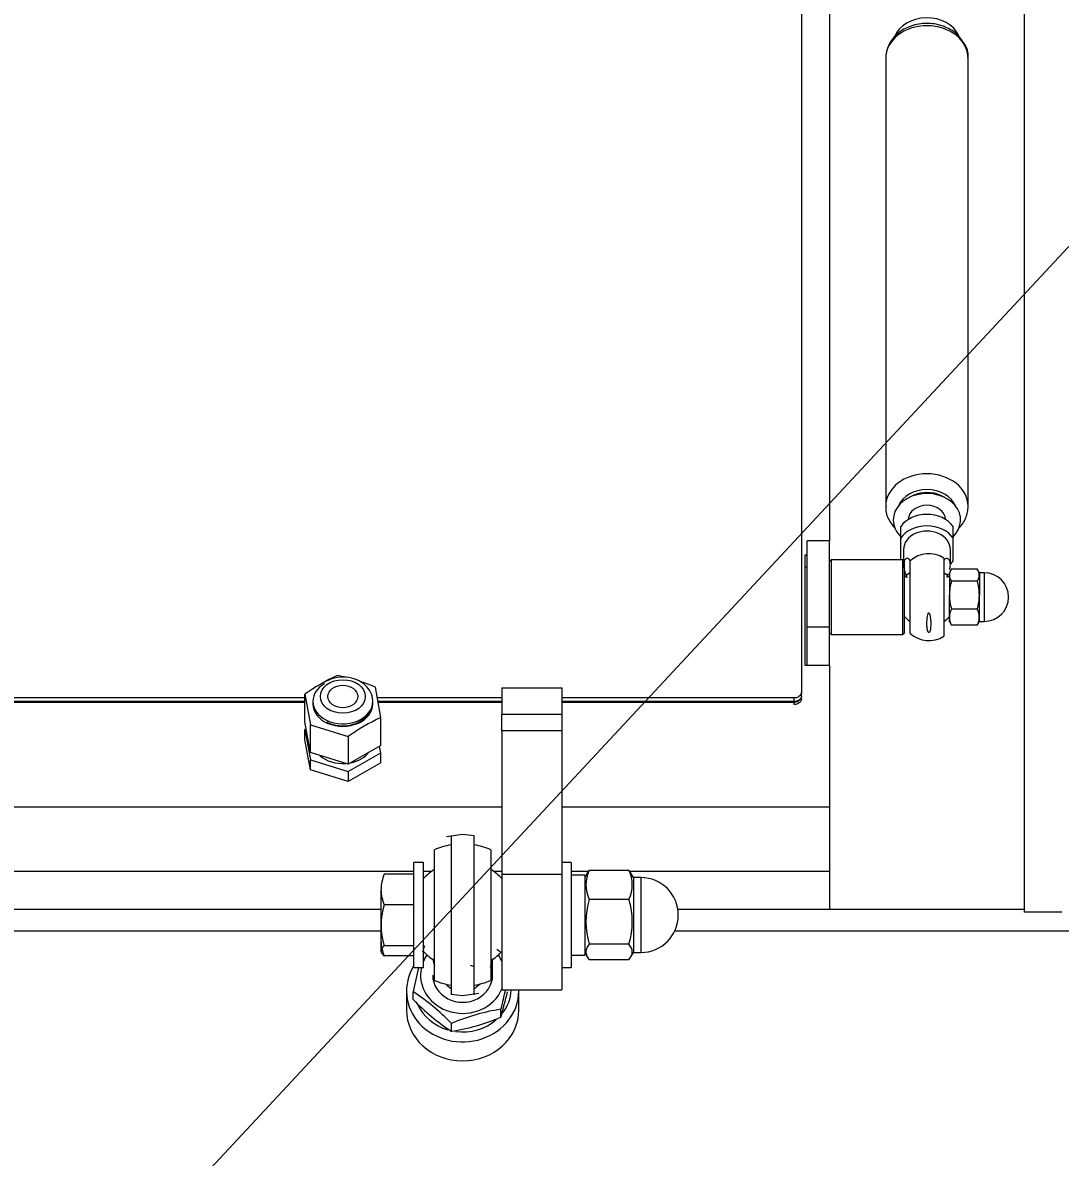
# Model space of a CAD drawing. Extents: x -681219 to -550379, y -242630 to -158199.
# Drawn here: x -588796.7 to -588519.6, y -221861.3 to -221558.2 of the extents above; entities that cross this region are included whole.
import ezdxf

# ---------------------------------------------------------------- set-up
doc = ezdxf.new("R2010")
doc.units = 0
doc.header["$LTSCALE"] = 1000
doc.linetypes.add('DASHED', pattern=[0.75, 0.5, -0.25])
doc.layers.get('0').update_dxf_attribs({"linetype": 'CONTINUOUS'})
doc.layers.get('Defpoints').update_dxf_attribs({"linetype": 'CONTINUOUS'})
doc.layers.add('DIM', color=7, linetype='CONTINUOUS', lineweight=18)
doc.layers.add('famsun', color=7, linetype='CONTINUOUS', lineweight=0)
doc.styles.add('ISOCP', font='isocp.shx', dxfattribs={"bigfont": 'gbcbig.shx'})
doc.dimstyles.new('STD2', dxfattribs={"dimscale": 40, "dimtxt": 2.5, "dimasz": 2.5, "dimexe": 1, "dimexo": 0.7, "dimgap": 0.7, "dimtad": 1, "dimdec": 0, "dimdsep": 46, "dimtxsty": 'ISOCP', "dimcen": 2.5, "dimadec": 1, "dimazin": 2, "dimtfac": 1, "dimtdec": 0, "dimtmove": 0, "dimatfit": 3, "dimfxl": 0, "dimarcsym": 0})

# ---------------------------------------------------------------- blocks, each defined once
blk = doc.blocks.new('CYPZ04001A0001XY_A_CYPZ1000_V_1')
at = {"color": 0, "linetype": 'ByBlock', "lineweight": -2}
for p, q in [((-386.51, -439.01), (-386.51, -441.12)), ((-404.5, -444.72), (-404.5, -449.79)), ((-399.72, -442.8), (-399.72, -444.9)), ((-374.5, -449.79), (-374.5, -444.72)), ((-389.5, -448.58), (-393.8, -449.19)), ((-386.4, -448.9), (-389.5, -448.58)), ((-376.29, -447.49), (-376.29, -449.6)), ((-416, -481.02), (-416, -450.08)), ((-400, -450.08), (-416, -450.08)), ((-400, -481.02), (-400, -450.08)), ((-397.5, -454.02), (-397.5, -458.24)), ((-397, -487.54), (-397, -452.62)), ((-382, -452.62), (-382, -487.54)), ((-418.5, -484.08), (-418.5, -456.08)), ((-416, -456.08), (-418.5, -456.08)), ((-379, -456.08), (-379, -484.08)), ((-376.5, -456.08), (-379, -456.08)), ((-376.5, -456.08), (-376.5, -484.08)), ((-437.1, -480.08), (-437.1, -460.08)), ((-435.1, -460.08), (-437.1, -460.08)), ((-434.42, -458.9), (-435.1, -460.08)), ((-435.1, -480.08), (-435.1, -460.08)), ((-433.87, -458.13), (-423.33, -458.13)), ((-422.1, -460.08), (-422.78, -458.9)), ((-422.1, -480.78), (-422.1, -459.38)), ((-418.5, -459.38), (-422.1, -459.38)), ((-379, -460.38), (-379, -479.78)), ((-376.5, -459.15), (-368.58, -459.15)), ((-367.7, -460.22), (-367.7, -476.9)), ((-433.87, -462.3), (-423.33, -462.3)), ((-376.5, -461.85), (-368.58, -461.85)), ((-446.15, -465.82), (-717.5, -465.82)), ((-38.2, -465.82), (-367.7, -465.82)), ((-549.5, -470.82), (-539.5, -470.82)), ((-539.5, -775.59), (-539.5, -470.82)), ((-539.5, -471.59), (-446.99, -471.59)), ((-487.5, -481.72), (-487.5, -471.59)), ((-376.5, -472.78), (-368.58, -472.78)), ((-367.7, -471.59), (-39.04, -471.59)), ((-433.87, -474.25), (-423.33, -474.25)), ((-487.5, -498.9), (-487.5, -481.72)), ((-487.5, -481.72), (-434.05, -481.72)), ((-437.1, -480.08), (-435.1, -480.08)), ((-435.1, -480.08), (-434.42, -481.26)), ((-423.15, -481.72), (-418.5, -481.72)), ((-422.78, -481.26), (-422.1, -480.08)), ((-422.1, -480.78), (-418.5, -480.78)), ((-400, -481.02), (-416, -481.02)), ((-416, -519.3), (-416, -481.02)), ((-400, -519.3), (-400, -481.02)), ((-400, -481.72), (-397.79, -481.72)), ((-381.21, -481.72), (-379, -481.72)), ((-376.5, -481.01), (-368.58, -481.01)), ((-376.5, -481.72), (-26.1, -481.72)), ((-433.87, -482.02), (-423.33, -482.02)), ((-418.5, -484.08), (-416, -484.08)), ((-379, -484.08), (-376.5, -484.08)), ((-389.5, -491.58), (-385.2, -490.96)), ((-392.59, -491.26), (-389.5, -491.58)), ((-487.5, -498.9), (-416, -498.9)), ((-487.5, -536.79), (-487.5, -498.9)), ((-400, -498.9), (-8, -498.9)), ((-367.65, -510.78), (-358.96, -505.76)), ((-358.96, -508.41), (-358.96, -505.76)), ((-358.96, -505.76), (-348.82, -508.88)), ((-358.96, -508.41), (-367.65, -513.43)), ((-348.82, -511.53), (-358.96, -508.41)), ((-348.82, -508.88), (-347.35, -517.02)), ((-348.82, -508.88), (-348.82, -511.53)), ((-367.65, -515.42), (-358.96, -510.39)), ((-367.65, -510.78), (-367.65, -513.43)), ((-358.96, -517.82), (-358.96, -510.39)), ((-358.96, -510.39), (-348.82, -513.52)), ((-347.35, -519.67), (-348.82, -511.53)), ((-367.65, -513.43), (-367.32, -515.23)), ((-348.82, -513.52), (-347.35, -521.66)), ((-348.82, -513.52), (-348.82, -520.94)), ((-367.65, -515.42), (-367.65, -522.84)), ((-348.82, -520.94), (-358.96, -517.82)), ((-347.35, -517.02), (-347.35, -519.67)), ((-416, -523.79), (-416, -519.3)), ((-416, -519.3), (-400, -519.3)), ((-400, -519.3), (-400, -523.79)), ((-347.35, -529.08), (-348.82, -520.94)), ((-347.68, -519.86), (-347.35, -519.67)), ((-416, -530.78), (-416, -523.79)), ((-400, -523.79), (-416, -523.79)), ((-400, -530.78), (-400, -523.79)), ((-367.65, -522.84), (-366.18, -530.98)), ((-347.35, -521.66), (-347.35, -529.08)), ((-478, -526.32), (-478, -526.97)), ((-416, -526.97), (-478, -526.97)), ((-478, -527.1), (-478, -528.07)), ((-478, -527.1), (-416, -527.1)), ((-366.9, -526.97), (-400, -526.97)), ((-400, -527.1), (-366.88, -527.1)), ((-365.5, -526.49), (-365.5, -527.15)), ((-349.5, -527.15), (-349.5, -526.49)), ((-8, -526.97), (-347.35, -526.97)), ((-347.35, -527.1), (-8, -527.1)), ((-480, -528.61), (-480, -529.59)), ((-480, -752.24), (-480, -529.59)), ((-478, -528.07), (-416, -528.07)), ((-400, -528.07), (-366.71, -528.07)), ((-347.35, -528.07), (-8, -528.07)), ((-400, -530.78), (-416, -530.78)), ((-487.5, -536.79), (-487.5, -546.96)), ((-487.5, -536.79), (-481, -536.79)), ((-481.5, -536.79), (-481.5, -546.96)), ((-481, -536.79), (-481, -566.31)), ((-518, -565.47), (-518, -544.57)), ((-509, -545.33), (-509, -564.71)), ((-507, -545.02), (-507.5, -545.52)), ((-507.5, -545.52), (-507.5, -564.52)), ((-507, -565.02), (-507, -545.02)), ((-488, -545.02), (-507, -545.02)), ((-488, -545.02), (-488, -565.02)), ((-487.5, -545.52), (-488, -545.02)), ((-528.8, -561.52), (-528.8, -548.52)), ((-527.5, -548.52), (-528.8, -548.52)), ((-526.9, -547.49), (-527.5, -548.52)), ((-527.5, -548.52), (-527.5, -555.56)), ((-526.92, -547.54), (-520.08, -547.54)), ((-519.5, -548.52), (-520.1, -547.49)), ((-519.5, -548.52), (-519.5, -555.56)), ((-487.5, -546.96), (-487.5, -570.02)), ((-487.5, -546.96), (-481.5, -546.96)), ((-481.5, -546.96), (-481.5, -570.02)), ((-526.92, -551.82), (-520.08, -551.82)), ((-527.5, -561.52), (-527.5, -555.56)), ((-519.5, -561.52), (-519.5, -555.56)), ((-526.92, -559.3), (-520.08, -559.3)), ((-528.8, -561.52), (-527.5, -561.52)), ((-527.5, -561.52), (-526.9, -562.55)), ((-526.92, -562.5), (-520.08, -562.5)), ((-520.1, -562.55), (-519.5, -561.52)), ((-519.75, -563.69), (-519.75, -567.75)), ((-481, -563.13), (-481.5, -563.13)), ((-520.5, -564.7), (-520.5, -570.8)), ((-507.5, -564.52), (-507, -565.02)), ((-507.25, -567.75), (-507.25, -564.77)), ((-507, -565.02), (-488, -565.02)), ((-506.5, -565.02), (-506.5, -570.8)), ((-488, -565.02), (-487.5, -564.52)), ((-481, -566.31), (-481.5, -566.31)), ((-520.5, -570.8), (-520.5, -573.89)), ((-506.5, -570.8), (-506.5, -573.89)), ((-487.5, -570.02), (-481.5, -570.02)), ((-487.5, -733.15), (-487.5, -570.02)), ((-524.5, -579.31), (-524.5, -699.01)), ((-518.24, -581.63), (-517.18, -582.15)), ((-509.82, -582.15), (-508.76, -581.63)), ((-502.5, -699.01), (-502.5, -579.31))]:
    blk.add_line(p, q, dxfattribs=at)
for centre, radius, start, end in [((-378.11, -493.31), 54.94, 98.7913, 113.1623), ((-421.56, -491.66), 63.25, 44.2962, 56.3493), ((-408.03, -390.93), 54.61, 278.748, 293.2056), ((-341.24, -396.95), 63.25, 224.2967, 236.3498), ((-218.63, -493.47), 188.04, 164.3652, 166.4988), ((-583.79, -406.49), 188.04, 346.5824, 348.2115), ((-389.5, -470.08), 19, 99.3902, 113.2496), ((-386.22, -459.77), 11.28, 124.4482, 134.6122), ((-392.78, -459.77), 11.28, 46.478, 55.5509), ((-389.5, -470.08), 19, 66.7504, 80.6098), ((-556.12, -412.22), 183.68, 346.1732, 348.2574), ((-386.22, -459.77), 11.28, 161.3417, 172.9179), ((-392.78, -459.77), 11.28, 7.0639, 17.4768), ((-437.1, -470.08), 10, 90, 270), ((-389.5, -470.1), 14.31, 121.8117, 137.3856), ((-356.85, -412.28), 64.17, 228.256, 229.3024), ((-389.5, -470.1), 14.31, 42.5741, 58.1872), ((-556.12, -412.22), 183.68, 344.3194, 344.8655), ((-378.52, -463.43), 10.83, 0.8716, 23.2925), ((-415.17, -468.28), 19.64, 162.2945, 197.707), ((-442.03, -468.28), 19.64, 342.293, 17.7056), ((-385.24, -467.31), 17.54, 341.8378, 18.1637), ((-378.52, -477.06), 10.83, 0.8716, 23.2925), ((-426.2, -478.14), 8.61, 153.1457, 206.8521), ((-431, -478.14), 8.61, 333.148, 26.8542), ((-378.7, -476.69), 11, 336.8846, 358.9513), ((-389.5, -470.06), 14.31, 222.5741, 238.1872), ((-389.5, -470.06), 14.31, 301.8117, 317.3856), ((-389.5, -470.08), 19, 246.7504, 260.6098), ((-389.5, -470.08), 19, 279.3902, 293.2496), ((-391.34, -471.86), 56.21, 294.9261, 305.1629), ((-379.73, -483.13), 56.21, 294.9261, 305.1629), ((-344.4, -478.23), 57.07, 247.5632, 251.4045), ((-344.4, -478.23), 57.07, 256.5456, 258.2369), ((-514, -550.87), 7.46, 47.9193, 122.3979), ((-528.8, -555.02), 6.5, 90, 270), ((-523.22, -549.68), 4.27, 149.9582, 210.0393), ((-523.78, -549.68), 4.27, 329.9608, 30.0417), ((-513.5, -555.02), 7.94, 124.5364, 139.1046), ((-513.5, -555.02), 7.94, 40.8954, 55.4636), ((-514.2, -555.71), 13.3, 162.9942, 179.3575), ((-532.8, -555.71), 13.3, 0.6425, 17.0058), ((-514.19, -555.41), 13.31, 180.6482, 197), ((-532.81, -555.41), 13.31, 343, 359.3518), ((-524.96, -560.9), 2.53, 140.7181, 219.2853), ((-522.04, -560.9), 2.53, 320.7145, 39.2821), ((-513.5, -555.02), 7.94, 220.8954, 235.4636), ((-513.5, -555.02), 7.94, 304.5364, 319.1046), ((-514, -559.17), 7.46, 237.6021, 312.0807), ((-519.63, -699.88), 4.87, 171.4022, 220.8349)]:
    blk.add_arc(centre, radius, start, end, dxfattribs=at)
for centre, major_axis, ratio, start_param, end_param in [((-389.5, -444.72), (-15, 0), 0.906308, 3.141593, 6.283185), ((-389.5, -449.79), (-15, 0), 0.906308, 2.619278, 6.283185), ((-389.5, -450.64), (-13, 0), 0.906308, 4.566675, 5.476496), ((-389.5, -450.64), (-13, 0), 0.906308, 3.540653, 4.399095), ((-389.5, -450.64), (-13, 0), 0.906308, 5.674091, 6.23581), ((-389.5, -454.02), (-11.25, 0), 0.906308, 2.938202, 5.915977), ((-389.5, -454.02), (8, 0), 0.906308, 0, 3.141593), ((-389.5, -449.79), (-15, 0), 0.906308, 0, 0.021133), ((-389.5, -454.02), (-11.25, 0), 0.906308, 0.367208, 0.559461), ((-389.5, -450.64), (-6.92, 0), 0.906308, 1.095745, 1.257502), ((-389.5, -454.02), (-11.25, 0), 0.906308, 2.582131, 2.774385), ((-357.5, -516.55), (8, 0), 0.749083, 1.838545, 2.618071), ((-357.5, -516.55), (8, 0), 0.749083, 0.687695, 1.674526), ((-357.5, -526.49), (8, 0), 0.749083, 0, 3.141593), ((-357.5, -527.15), (-8, 0), 0.749083, 4.130551, 6.283185), ((-357.5, -527.15), (-8, 0), 0.749083, 3.141593, 4.130551), ((-357.5, -527.15), (-8, 0), 0.749083, 2.228308, 3.141593), ((-513.5, -567.75), (8, 0), 0.786973, 2.467462, 2.636232), ((-513.5, -567.75), (-6.25, 0), 0.786973, 0, 3.141593), ((-513.5, -575.61), (9, 0), 0.786973, 2.461919, 6.283185), ((-513.5, -567.75), (-8, 0), 0.786973, 0.505361, 2.636232), ((-513.5, -575.61), (9, 0), 0.786973, 0, 0.679674), ((-513.5, -570.84), (-8, 0), 0.786973, 0.505361, 2.636232), ((-513.5, -575.61), (-5, 0), 0.786973, 0.036419, 3.105174), ((-513.5, -579.31), (11, 0), 0.786973, 3.141593, 6.282234), ((-513.5, -577.46), (-8, 0), 0.786973, 0.309668, 2.831924), ((-513.5, -577.46), (7, 0), 0.786973, 4.158223, 5.266555), ((-513.5, -699.01), (11, 0), 0.786973, 3.141593, 6.283185), ((-513.5, -702.71), (9, 0), 0.786973, 3.475369, 5.99977)]:
    blk.add_ellipse(centre, major_axis=major_axis, ratio=ratio, start_param=start_param, end_param=end_param, dxfattribs=at)
for major_axis in [(-6, 0), (-4, 0)]:
    blk.add_ellipse((-357.5, -528.47), major_axis=major_axis, ratio=0.749083, dxfattribs=at)
for points, knots in [([(-392.6, -448.8), (-392.6, -448.8), (-392.6, -448.82), (-392.6, -449.01), (-392.6, -449.71), (-392.6, -450.83), (-392.6, -452.83), (-392.6, -456.22), (-392.6, -460.54), (-392.6, -464.33), (-392.6, -467.29), (-392.6, -470.31), (-392.6, -472.83), (-392.6, -474.8), (-392.6, -476.26), (-392.6, -477.45), (-392.6, -478.38), (-392.6, -479.07), (-392.6, -479.75), (-392.6, -480.64), (-392.6, -481.71), (-392.6, -482.95), (-392.6, -484.51), (-392.6, -486.28), (-392.6, -488.08), (-392.6, -489.52), (-392.6, -490.92), (-392.6, -491.35), (-392.6, -491.35), (-392.6, -491.35)], [0.0575324, 0.0575324, 0.0575324, 0.0575324, 0.0625689, 0.0928744, 0.1250987, 0.1564034, 0.1876285, 0.2500012, 0.312374, 0.3436389, 0.3749038, 0.4061687, 0.4374336, 0.4530759, 0.4687181, 0.4843604, 0.4921828, 0.5000052, 0.5078275, 0.5156499, 0.5312922, 0.5469345, 0.5625767, 0.5938416, 0.6251065, 0.6563714, 0.6876364, 0.7500091, 0.7501661, 0.7501661, 0.7501661, 0.7501661]), ([(-386.4, -491.35), (-386.4, -491.35), (-386.4, -491.36), (-386.4, -490.92), (-386.4, -489.52), (-386.4, -488.08), (-386.4, -486.28), (-386.4, -484.51), (-386.4, -482.95), (-386.4, -481.71), (-386.4, -480.64), (-386.4, -479.75), (-386.4, -479.07), (-386.4, -478.38), (-386.4, -477.45), (-386.4, -476.26), (-386.4, -474.8), (-386.4, -472.83), (-386.4, -470.31), (-386.4, -467.29), (-386.4, -464.33), (-386.4, -460.54), (-386.4, -456.22), (-386.4, -452.83), (-386.4, -450.83), (-386.4, -449.71), (-386.4, -449.01), (-386.4, -448.82), (-386.4, -448.8), (-386.4, -448.8)], [0.2496729, 0.2496729, 0.2496729, 0.2496729, 0.2500012, 0.312374, 0.3436389, 0.3749038, 0.4061687, 0.4374336, 0.4530759, 0.4687181, 0.4843604, 0.4921828, 0.5000052, 0.5078275, 0.5156499, 0.5312922, 0.5469345, 0.5625767, 0.5938416, 0.6251065, 0.6563714, 0.6876364, 0.7500091, 0.8123818, 0.8436063, 0.8749117, 0.9071354, 0.9374414, 0.9423316, 0.9423316, 0.9423316, 0.9423316]), ([(-433.87, -458.13), (-434.16, -458.47), (-434.4, -458.82), (-434.72, -459.52), (-434.81, -459.87), (-434.81, -460.4), (-434.79, -460.57), (-434.7, -460.93), (-434.64, -461.1), (-434.39, -461.63), (-434.16, -461.97), (-433.87, -462.3)], [0, 0, 0, 0, 0.25, 0.25, 0.5, 0.5, 0.625, 0.625, 0.75, 0.75, 1, 1, 1, 1]), ([(-423.33, -462.3), (-423.04, -461.97), (-422.81, -461.63), (-422.56, -461.1), (-422.5, -460.93), (-422.41, -460.57), (-422.39, -460.4), (-422.39, -459.87), (-422.48, -459.52), (-422.8, -458.82), (-423.04, -458.47), (-423.33, -458.13)], [0, 0, 0, 0, 0.25, 0.25, 0.375, 0.375, 0.5, 0.5, 0.75, 0.75, 1, 1, 1, 1]), ([(-368.58, -461.85), (-368.31, -461.63), (-368.09, -461.4), (-367.79, -460.96), (-367.7, -460.73), (-367.7, -460.38), (-367.72, -460.27), (-367.8, -460.04), (-367.86, -459.93), (-368.09, -459.59), (-368.31, -459.37), (-368.58, -459.15)], [0, 0, 0, 0, 0.25, 0.25, 0.5, 0.5, 0.625, 0.625, 0.75, 0.75, 1, 1, 1, 1]), ([(-353.29, -521.68), (-353.4, -521.6), (-354.23, -521.03), (-356.49, -520.59), (-359.54, -520.69), (-362.34, -521.77), (-364.37, -523.53), (-365.46, -525.69), (-365.59, -528.01), (-364.76, -530.21), (-363.04, -532.04), (-360.58, -533.31), (-357.62, -533.8), (-354.83, -533.41), (-353.46, -532.75), (-352.83, -532.44)], [0, 0, 0, 0, 0.012195, 0.100183, 0.190844, 0.283126, 0.366916, 0.445007, 0.519896, 0.597675, 0.676396, 0.760794, 0.849897, 0.941049, 1, 1, 1, 1]), ([(-480, -527.84), (-480, -527.74), (-479.99, -527.64), (-479.94, -527.44), (-479.9, -527.35), (-479.8, -527.17), (-479.74, -527.08), (-479.59, -526.91), (-479.51, -526.84), (-479.23, -526.63), (-479.01, -526.51), (-478.53, -526.36), (-478.26, -526.32), (-478, -526.32)], [0, 0, 0, 0, 0.125, 0.125, 0.25, 0.25, 0.375, 0.375, 0.5, 0.5, 0.75, 0.75, 1, 1, 1, 1]), ([(-478, -526.97), (-478.13, -526.97), (-478.26, -526.98), (-478.52, -527.02), (-478.64, -527.05), (-478.89, -527.13), (-479, -527.17), (-479.22, -527.28), (-479.32, -527.35), (-479.6, -527.56), (-479.75, -527.73), (-479.95, -528.09), (-480, -528.29), (-480, -528.49)], [0, 0, 0, 0, 0.125, 0.125, 0.25, 0.25, 0.375, 0.375, 0.5, 0.5, 0.75, 0.75, 1, 1, 1, 1]), ([(-480, -528.61), (-480, -528.56), (-479.99, -528.48), (-479.97, -528.36), (-479.95, -528.26), (-479.91, -528.15), (-479.86, -528.05), (-479.8, -527.94), (-479.73, -527.85), (-479.65, -527.75), (-479.57, -527.67), (-479.46, -527.57), (-479.37, -527.5), (-479.24, -527.42), (-479.14, -527.36), (-479, -527.3), (-478.89, -527.25), (-478.74, -527.2), (-478.61, -527.17), (-478.45, -527.13), (-478.33, -527.11), (-478.16, -527.1), (-478.07, -527.1), (-478, -527.1)], [0, 0, 0, 0, 0.062478, 0.093724, 0.156197, 0.187443, 0.24992, 0.281169, 0.34365, 0.374902, 0.437389, 0.468644, 0.531137, 0.562395, 0.624894, 0.656155, 0.718661, 0.749924, 0.812434, 0.8437, 0.906212, 0.937479, 1, 1, 1, 1]), ([(-480, -529.59), (-480, -529.54), (-480, -529.49), (-479.98, -529.39), (-479.97, -529.34), (-479.94, -529.2), (-479.9, -529.1), (-479.75, -528.83), (-479.6, -528.66), (-479.23, -528.38), (-479.01, -528.27), (-478.64, -528.15), (-478.52, -528.12), (-478.33, -528.09), (-478.26, -528.09), (-478.13, -528.08), (-478.07, -528.08), (-478, -528.07)], [0, 0, 0, 0, 0.0625, 0.0625, 0.125, 0.125, 0.25, 0.25, 0.5, 0.5, 0.75, 0.75, 0.875, 0.875, 0.9375, 0.9375, 1, 1, 1, 1]), ([(-513.53, -548.76), (-513.5, -548.27), (-513.49, -547.81), (-513.52, -546.95), (-513.56, -546.54), (-513.68, -545.98), (-513.72, -545.79), (-513.86, -545.59), (-513.89, -545.55), (-514.01, -545.5), (-514.09, -545.54), (-514.2, -545.65), (-514.23, -545.74), (-514.4, -546.18), (-514.44, -546.58), (-514.54, -547.86), (-514.53, -548.82), (-514.32, -550.12), (-514.28, -550.39), (-514.13, -550.71), (-514.1, -550.78), (-513.97, -550.84), (-513.9, -550.76), (-513.8, -550.58), (-513.76, -550.44), (-513.6, -549.78), (-513.56, -549.26), (-513.53, -548.76)], [0, 0, 0, 0, 0.125, 0.125, 0.25, 0.25, 0.3125, 0.3125, 0.328125, 0.328125, 0.34375, 0.34375, 0.375, 0.375, 0.5, 0.5, 0.75, 0.75, 0.8125, 0.8125, 0.828125, 0.828125, 0.84375, 0.84375, 0.875, 0.875, 1, 1, 1, 1]), ([(-518.84, -560.23), (-518.87, -560.3), (-519.01, -560.65), (-519.16, -561.04), (-519.27, -561.35), (-519.28, -561.37)], [0.23171083, 0.23171083, 0.23171083, 0.23171083, 0.24962044, 0.31215407, 0.31855598, 0.31855598, 0.31855598, 0.31855598]), ([(-509, -564.41), (-509, -564.5), (-509, -564.68), (-508.91, -564.97), (-508.63, -565.32), (-508.17, -565.4), (-507.74, -565.18), (-507.48, -564.85), (-507.29, -564.36), (-507.25, -563.93), (-507.25, -563.69), (-507.25, -563.69), (-507.25, -563.69), (-507.25, -563.69), (-507.25, -563.69), (-507.25, -563.69), (-507.25, -563.69), (-507.25, -563.69), (-507.25, -563.69), (-507.25, -563.69), (-507.25, -563.69), (-507.25, -563.69), (-507.25, -563.69), (-507.25, -563.69), (-507.25, -563.69), (-507.25, -563.69), (-507.25, -563.69), (-507.25, -563.69), (-507.25, -563.69), (-507.25, -563.69), (-507.25, -563.69), (-507.25, -563.69), (-507.25, -563.69), (-507.25, -563.69), (-507.25, -563.69), (-507.25, -563.69), (-507.25, -563.69), (-507.25, -563.69), (-507.25, -563.69), (-507.25, -563.69), (-507.25, -563.69), (-507.25, -563.69), (-507.25, -563.69), (-507.25, -563.69), (-507.25, -563.69), (-507.25, -563.69), (-507.25, -563.69), (-507.25, -563.69), (-507.25, -563.69), (-507.25, -563.69), (-507.25, -563.68), (-507.25, -563.67), (-507.25, -563.64), (-507.25, -563.59), (-507.25, -563.49), (-507.27, -563.27), (-507.32, -562.82), (-507.47, -562.14), (-507.74, -561.3), (-507.99, -560.64), (-508.14, -560.28), (-508.18, -560.18)], [0, 0, 0, 0, 0.0303775, 0.0625407, 0.1250787, 0.2496204, 0.3121541, 0.3741471, 0.4367488, 0.4993624, 0.4998519, 0.4998825, 0.4998978, 0.4998997, 0.4999016, 0.4999035, 0.4999054, 0.4999074, 0.4999093, 0.4999112, 0.4999131, 0.499915, 0.4999169, 0.4999188, 0.4999207, 0.4999227, 0.4999246, 0.4999265, 0.4999284, 0.4999303, 0.4999322, 0.4999341, 0.499936, 0.499938, 0.4999399, 0.4999418, 0.4999437, 0.4999456, 0.4999475, 0.4999494, 0.4999513, 0.4999532, 0.4999552, 0.4999571, 0.499959, 0.4999609, 0.4999628, 0.4999666, 0.4999743, 0.5000966, 0.5003413, 0.5013198, 0.5032759, 0.5071842, 0.5149892, 0.5305778, 0.561869, 0.6244862, 0.6872162, 0.7498367, 0.7716729, 0.7716729, 0.7716729, 0.7716729]), ([(-519.59, -562.43), (-519.63, -562.6), (-519.71, -563.04), (-519.75, -563.45), (-519.75, -563.69), (-519.75, -563.69), (-519.75, -563.69), (-519.75, -563.69), (-519.75, -563.69), (-519.75, -563.69), (-519.75, -563.69), (-519.75, -563.69), (-519.75, -563.69), (-519.75, -563.69), (-519.75, -563.69), (-519.75, -563.69), (-519.75, -563.69), (-519.75, -563.69), (-519.75, -563.69), (-519.75, -563.69), (-519.75, -563.69), (-519.75, -563.69), (-519.75, -563.69), (-519.75, -563.69), (-519.75, -563.69), (-519.75, -563.69), (-519.75, -563.69), (-519.75, -563.69), (-519.75, -563.69), (-519.75, -563.69), (-519.75, -563.69), (-519.75, -563.69), (-519.75, -563.69), (-519.75, -563.69), (-519.75, -563.69), (-519.75, -563.69), (-519.75, -563.69), (-519.75, -563.69), (-519.75, -563.69), (-519.75, -563.69), (-519.75, -563.69), (-519.75, -563.69), (-519.75, -563.69), (-519.75, -563.69), (-519.75, -563.7), (-519.75, -563.71), (-519.75, -563.73), (-519.75, -563.78), (-519.75, -563.88), (-519.73, -564.07), (-519.68, -564.43), (-519.53, -564.84), (-519.26, -565.18), (-518.83, -565.4), (-518.37, -565.32), (-518.09, -564.97), (-518, -564.68), (-518, -564.5), (-518, -564.41)], [0.3975034, 0.3975034, 0.3975034, 0.3975034, 0.4367488, 0.4993624, 0.4998519, 0.4998825, 0.4998978, 0.4998997, 0.4999016, 0.4999035, 0.4999054, 0.4999074, 0.4999093, 0.4999112, 0.4999131, 0.499915, 0.4999169, 0.4999188, 0.4999207, 0.4999227, 0.4999246, 0.4999265, 0.4999284, 0.4999303, 0.4999322, 0.4999341, 0.499936, 0.499938, 0.4999399, 0.4999418, 0.4999437, 0.4999456, 0.4999475, 0.4999494, 0.4999513, 0.4999532, 0.4999552, 0.4999571, 0.499959, 0.4999609, 0.4999628, 0.4999666, 0.4999743, 0.5000966, 0.5003413, 0.5013198, 0.5032759, 0.5071842, 0.5149892, 0.5305778, 0.561869, 0.6244862, 0.6872162, 0.7498367, 0.8745487, 0.9371155, 0.9694583, 1, 1, 1, 1]), ([(-522.05, -573.44), (-522.43, -573.83), (-523.48, -575.13), (-524.37, -577.22), (-524.47, -578.73), (-524.5, -579.31)], [0.7879335, 0.7879335, 0.7879335, 0.7879335, 0.839444, 0.9475984, 1, 1, 1, 1]), ([(-502.57, -579.32), (-502.55, -579.16), (-502.35, -577.98), (-503.15, -575.79), (-504.31, -574.13), (-504.92, -573.48)], [0, 0, 0, 0, 0.0142828, 0.1248788, 0.210667, 0.210667, 0.210667, 0.210667]), ([(-523.32, -703.07), (-522.74, -703.95), (-521.61, -705.63), (-518.42, -707.55), (-514.46, -708.49), (-510.17, -708.12), (-506.42, -706.43), (-503.79, -703.81), (-502.63, -701.1), (-502.53, -699.59), (-502.5, -699.01)], [0, 0, 0, 0, 0.108801, 0.242937, 0.384663, 0.530754, 0.67968, 0.813071, 0.938991, 1, 1, 1, 1])]:
    blk.add_open_spline(points, degree=3, knots=knots, dxfattribs=at)
for points in [[(-433.87, -482.02), (-434.1, -481.75), (-434.3, -481.48), (-434.45, -481.2)], [(-422.75, -481.2), (-422.9, -481.48), (-423.1, -481.75), (-423.33, -482.02)]]:
    blk.add_open_spline(points, degree=3, dxfattribs=at)
blk = doc.blocks.new('*D184')
at = {"layer": 'Defpoints', "color": 0, "transparency": 16777216}
for p in [(-589068.72, -221128.83), (-589068.72, -221144.34), (-586468.72, -222160.5)]:
    blk.add_point(p, dxfattribs=at)
at = {"layer": 'DIM', "color": 0, "lineweight": -2, "transparency": 16777216}
for p, q in [((-589068.72, -221116.34), (-589068.72, -221088.83)), ((-586468.72, -222132.5), (-586468.72, -221088.83)), ((-586568.72, -221128.83), (-588968.72, -221128.83))]:
    blk.add_line(p, q, dxfattribs=at)
at = {"layer": 'DIM', "color": 0, "transparency": 16777216}
for points in [[(-588968.72, -221112.17), (-588968.72, -221145.5), (-589068.72, -221128.83)], [(-586568.72, -221112.17), (-586568.72, -221145.5), (-586468.72, -221128.83)]]:
    blk.add_solid(points, dxfattribs=at)
at = {"layer": 'DIM', "color": 0, "transparency": 16777216, "insert": (-587768.72, -221050.82), "char_height": 100, "attachment_point": 5, "style": 'ISOCP'}
blk.add_mtext('2600', dxfattribs=at)

msp = doc.modelspace()

# ---------------------------------------------------------------- linework, layer by layer
at = {"layer": 'famsun', "color": 8, "linetype": 'DASHED', "ltscale": 20}
msp.add_line((-600861.5764, -234881.8799), (-586468.721, -219416.6983), dxfattribs=at)

# ---------------------------------------------------------------- block references
at = {"layer": 'famsun', "rotation": 180}
msp.add_blockref('CYPZ04001A0001XY_A_CYPZ1000_V_1', (-589068.721, -222266.6983), dxfattribs=at)

# ---------------------------------------------------------------- dimensions: what is measured, and where the dimension line sits
at = {"layer": 'DIM', "color": 2}
dim = msp.add_linear_dim(base=(-589068.721, -221128.8341), p1=(-586468.721, -222160.4961), p2=(-589068.721, -221144.3427), dimstyle='STD2', override={"dimtmove": 1}, dxfattribs=at)
dim.commit()
dim.dimension.update_dxf_attribs({"geometry": '*D184', "text_midpoint": (-587768.721, -221050.8242)})

doc.saveas('drawing.dxf')
